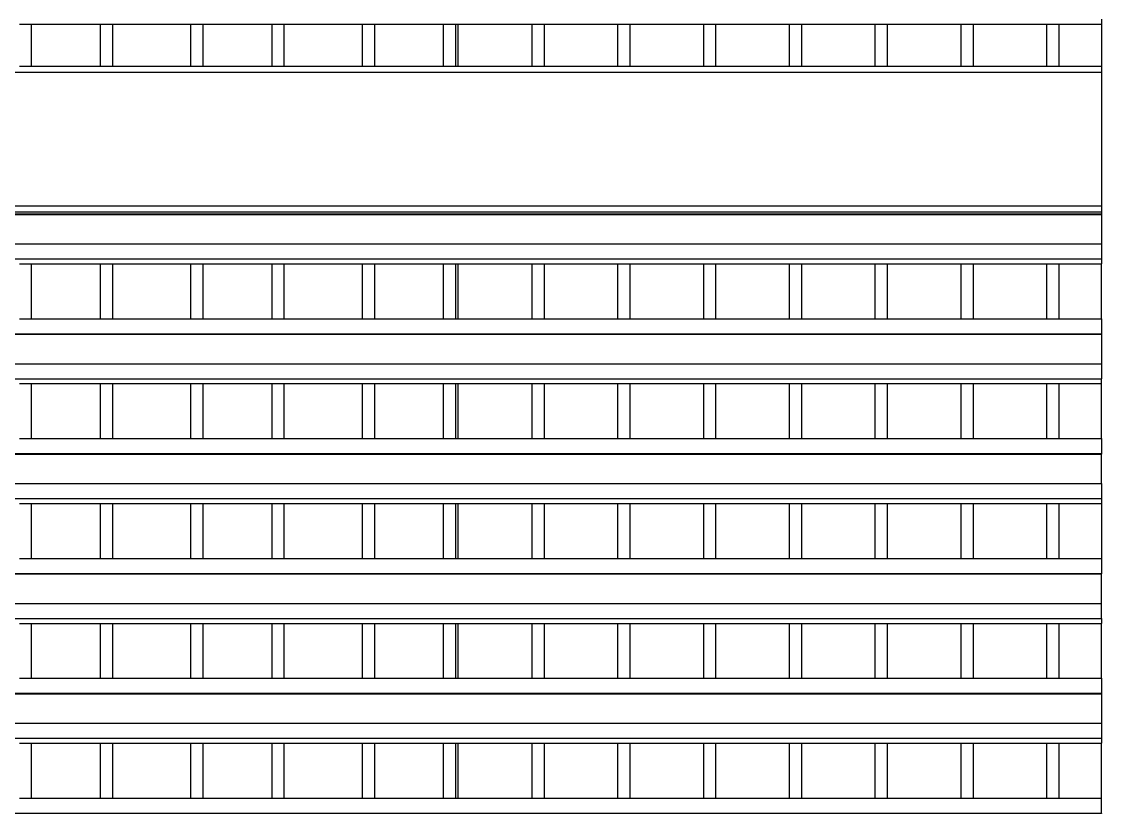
# Model space of a CAD drawing. Extents: x -60 to 60, y -13 to 16.
# Drawn here: x -10.581 to -8.804, y 10.649 to 11.952 of the extents above; entities that cross this region are included whole.
import ezdxf

# ---------------------------------------------------------------- set-up
doc = ezdxf.new("R2010")
doc.units = 0
doc.layers.get('0').update_dxf_attribs({"linetype": 'CONTINUOUS'})

msp = doc.modelspace()

# ---------------------------------------------------------------- linework, layer by layer
for p, q in [((-10.5845, 11.948), (-10.5643, 11.948)), ((-10.5643, 11.8784), (-10.5643, 11.948)), ((-10.5643, 11.948), (-10.4511, 11.948)), ((-10.4511, 11.8784), (-10.4511, 11.948)), ((-10.4511, 11.948), (-10.4309, 11.948)), ((-10.4309, 11.8784), (-10.4309, 11.948)), ((-10.4309, 11.948), (-10.3021, 11.948)), ((-10.3021, 11.8784), (-10.3021, 11.948)), ((-10.3021, 11.948), (-10.2819, 11.948)), ((-10.2819, 11.8784), (-10.2819, 11.948)), ((-10.2819, 11.948), (-10.1687, 11.948)), ((-10.1687, 11.8784), (-10.1687, 11.948)), ((-10.1687, 11.948), (-10.1485, 11.948)), ((-10.1485, 11.8784), (-10.1485, 11.948)), ((-10.1485, 11.948), (-10.0196, 11.948)), ((-10.0196, 11.8784), (-10.0196, 11.948)), ((-10.0196, 11.948), (-9.9995, 11.948)), ((-9.9995, 11.8784), (-9.9995, 11.948)), ((-9.9995, 11.948), (-9.8863, 11.948)), ((-9.8863, 11.8784), (-9.8863, 11.948)), ((-9.8863, 11.948), (-9.8661, 11.948)), ((-9.8661, 11.8784), (-9.8661, 11.948)), ((-9.8661, 11.948), (-9.8622, 11.948)), ((-9.8622, 11.8784), (-9.8622, 11.948)), ((-9.8622, 11.948), (-9.7411, 11.948)), ((-9.7411, 11.948), (-9.7411, 11.8784)), ((-9.7411, 11.948), (-9.721, 11.948)), ((-9.721, 11.948), (-9.721, 11.8784)), ((-9.721, 11.948), (-9.5999, 11.948)), ((-9.5999, 11.948), (-9.5999, 11.8784)), ((-9.5999, 11.948), (-9.5798, 11.948)), ((-9.5798, 11.948), (-9.5798, 11.8784)), ((-9.5798, 11.948), (-9.4587, 11.948)), ((-9.4587, 11.948), (-9.4587, 11.8784)), ((-9.4587, 11.948), (-9.4386, 11.948)), ((-9.4386, 11.948), (-9.4386, 11.8784)), ((-9.4386, 11.948), (-9.3175, 11.948)), ((-9.3175, 11.948), (-9.3175, 11.8784)), ((-9.3175, 11.948), (-9.2973, 11.948)), ((-9.2973, 11.948), (-9.2973, 11.8784)), ((-9.2973, 11.948), (-9.1763, 11.948)), ((-9.1763, 11.948), (-9.1763, 11.8784)), ((-9.1763, 11.948), (-9.1561, 11.948)), ((-9.1561, 11.948), (-9.1561, 11.8784)), ((-9.1561, 11.948), (-9.0351, 11.948)), ((-9.0351, 11.948), (-9.0351, 11.8784)), ((-9.0351, 11.948), (-9.0149, 11.948)), ((-9.0149, 11.948), (-9.0149, 11.8784)), ((-9.0149, 11.948), (-8.8939, 11.948)), ((-8.8939, 11.948), (-8.8939, 11.8784)), ((-8.8939, 11.948), (-8.8737, 11.948)), ((-8.8737, 11.948), (-8.8737, 11.8784)), ((-8.8737, 11.948), (-8.8036, 11.948)), ((-8.8036, 11.9562), (-8.8036, 11.948)), ((-8.8036, 11.948), (-8.8036, 11.8784)), ((-10.5643, 11.8784), (-10.5845, 11.8784)), ((-10.4511, 11.8784), (-10.5643, 11.8784)), ((-10.4309, 11.8784), (-10.4511, 11.8784)), ((-10.3021, 11.8784), (-10.4309, 11.8784)), ((-10.2819, 11.8784), (-10.3021, 11.8784)), ((-10.1687, 11.8784), (-10.2819, 11.8784)), ((-10.1485, 11.8784), (-10.1687, 11.8784)), ((-10.0196, 11.8784), (-10.1485, 11.8784)), ((-9.9995, 11.8784), (-10.0196, 11.8784)), ((-9.8863, 11.8784), (-9.9995, 11.8784)), ((-9.8661, 11.8784), (-9.8863, 11.8784)), ((-9.8622, 11.8784), (-9.8661, 11.8784)), ((-9.7411, 11.8784), (-9.8622, 11.8784)), ((-9.721, 11.8784), (-9.7411, 11.8784)), ((-9.5999, 11.8784), (-9.721, 11.8784)), ((-9.5798, 11.8784), (-9.5999, 11.8784)), ((-9.4587, 11.8784), (-9.5798, 11.8784)), ((-9.4386, 11.8784), (-9.4587, 11.8784)), ((-9.3175, 11.8784), (-9.4386, 11.8784)), ((-9.2973, 11.8784), (-9.3175, 11.8784)), ((-9.1763, 11.8784), (-9.2973, 11.8784)), ((-9.1561, 11.8784), (-9.1763, 11.8784)), ((-9.0351, 11.8784), (-9.1561, 11.8784)), ((-9.0149, 11.8784), (-9.0351, 11.8784)), ((-8.8939, 11.8784), (-9.0149, 11.8784)), ((-8.8737, 11.8784), (-8.8939, 11.8784)), ((-8.8036, 11.8784), (-8.8737, 11.8784)), ((-8.8036, 11.8784), (-8.8036, 11.8686)), ((-8.8036, 11.8686), (-12.3436, 11.8686)), ((-8.8036, 11.8686), (-8.8036, 11.6482)), ((-8.8036, 11.6482), (-12.3436, 11.6482)), ((-8.8036, 11.6482), (-8.8036, 11.6384)), ((-8.8036, 11.6384), (-12.3436, 11.6384)), ((-12.3436, 11.6357), (-8.8036, 11.6357)), ((-12.3436, 11.6348), (-8.8036, 11.6348)), ((-8.8036, 11.6384), (-8.8036, 11.6357)), ((-8.8036, 11.6357), (-8.8036, 11.6348)), ((-8.8036, 11.6348), (-8.8036, 11.5863)), ((-12.3436, 11.5863), (-8.8036, 11.5863)), ((-8.8036, 11.5863), (-8.8036, 11.5617)), ((-12.3436, 11.5617), (-8.8036, 11.5617)), ((-10.5845, 11.5535), (-10.5643, 11.5535)), ((-10.5643, 11.463), (-10.5643, 11.5535)), ((-10.5643, 11.5535), (-10.4511, 11.5535)), ((-10.4511, 11.463), (-10.4511, 11.5535)), ((-10.4511, 11.5535), (-10.4309, 11.5535)), ((-10.4309, 11.463), (-10.4309, 11.5535)), ((-10.4309, 11.5535), (-10.3021, 11.5535)), ((-10.3021, 11.463), (-10.3021, 11.5535)), ((-10.3021, 11.5535), (-10.2819, 11.5535)), ((-10.2819, 11.463), (-10.2819, 11.5535)), ((-10.2819, 11.5535), (-10.1687, 11.5535)), ((-10.1687, 11.463), (-10.1687, 11.5535)), ((-10.1687, 11.5535), (-10.1485, 11.5535)), ((-10.1485, 11.463), (-10.1485, 11.5535)), ((-10.1485, 11.5535), (-10.0196, 11.5535)), ((-10.0196, 11.463), (-10.0196, 11.5535)), ((-10.0196, 11.5535), (-9.9995, 11.5535)), ((-9.9995, 11.463), (-9.9995, 11.5535)), ((-9.9995, 11.5535), (-9.8863, 11.5535)), ((-9.8863, 11.463), (-9.8863, 11.5535)), ((-9.8863, 11.5535), (-9.8661, 11.5535)), ((-9.8661, 11.463), (-9.8661, 11.5535)), ((-9.8661, 11.5535), (-9.8622, 11.5535)), ((-9.8622, 11.463), (-9.8622, 11.5535)), ((-9.8622, 11.5535), (-9.7411, 11.5535)), ((-9.7411, 11.5535), (-9.7411, 11.463)), ((-9.7411, 11.5535), (-9.721, 11.5535)), ((-9.721, 11.5535), (-9.721, 11.463)), ((-9.721, 11.5535), (-9.5999, 11.5535)), ((-9.5999, 11.5535), (-9.5999, 11.463)), ((-9.5999, 11.5535), (-9.5798, 11.5535)), ((-9.5798, 11.5535), (-9.5798, 11.463)), ((-9.5798, 11.5535), (-9.4587, 11.5535)), ((-9.4587, 11.5535), (-9.4587, 11.463)), ((-9.4587, 11.5535), (-9.4386, 11.5535)), ((-9.4386, 11.5535), (-9.4386, 11.463)), ((-9.4386, 11.5535), (-9.3175, 11.5535)), ((-9.3175, 11.5535), (-9.3175, 11.463)), ((-9.3175, 11.5535), (-9.2973, 11.5535)), ((-9.2973, 11.5535), (-9.2973, 11.463)), ((-9.2973, 11.5535), (-9.1763, 11.5535)), ((-9.1763, 11.5535), (-9.1763, 11.463)), ((-9.1763, 11.5535), (-9.1561, 11.5535)), ((-9.1561, 11.5535), (-9.1561, 11.463)), ((-9.1561, 11.5535), (-9.0351, 11.5535)), ((-9.0351, 11.5535), (-9.0351, 11.463)), ((-9.0351, 11.5535), (-9.0149, 11.5535)), ((-9.0149, 11.5535), (-9.0149, 11.463)), ((-9.0149, 11.5535), (-8.8939, 11.5535)), ((-8.8939, 11.5535), (-8.8939, 11.463)), ((-8.8939, 11.5535), (-8.8737, 11.5535)), ((-8.8737, 11.5535), (-8.8737, 11.463)), ((-8.8737, 11.5535), (-8.8036, 11.5535)), ((-8.8036, 11.5617), (-8.8036, 11.5535)), ((-8.8036, 11.463), (-8.8036, 11.5535)), ((-10.5845, 11.463), (-10.5643, 11.463)), ((-10.5643, 11.463), (-10.4511, 11.463)), ((-10.4511, 11.463), (-10.4309, 11.463)), ((-10.4309, 11.463), (-10.3021, 11.463)), ((-10.3021, 11.463), (-10.2819, 11.463)), ((-10.2819, 11.463), (-10.1687, 11.463)), ((-10.1687, 11.463), (-10.1485, 11.463)), ((-10.1485, 11.463), (-10.0196, 11.463)), ((-10.0196, 11.463), (-9.9995, 11.463)), ((-9.9995, 11.463), (-9.8863, 11.463)), ((-9.8863, 11.463), (-9.8661, 11.463)), ((-9.8661, 11.463), (-9.8622, 11.463)), ((-9.8622, 11.463), (-9.7411, 11.463)), ((-9.7411, 11.463), (-9.721, 11.463)), ((-9.721, 11.463), (-9.5999, 11.463)), ((-9.5999, 11.463), (-9.5798, 11.463)), ((-9.5798, 11.463), (-9.4587, 11.463)), ((-9.4587, 11.463), (-9.4386, 11.463)), ((-9.4386, 11.463), (-9.3175, 11.463)), ((-9.3175, 11.463), (-9.2973, 11.463)), ((-9.2973, 11.463), (-9.1763, 11.463)), ((-9.1763, 11.463), (-9.1561, 11.463)), ((-9.1561, 11.463), (-9.0351, 11.463)), ((-9.0351, 11.463), (-9.0149, 11.463)), ((-9.0149, 11.463), (-8.8939, 11.463)), ((-8.8939, 11.463), (-8.8737, 11.463)), ((-8.8737, 11.463), (-8.8036, 11.463)), ((-8.8036, 11.463), (-8.8036, 11.4384)), ((-12.3436, 11.4384), (-8.8036, 11.4384)), ((-12.3436, 11.4376), (-8.8036, 11.4376)), ((-8.8036, 11.4384), (-8.8036, 11.4376)), ((-8.8036, 11.4376), (-8.8036, 11.3891)), ((-12.3436, 11.3891), (-8.8036, 11.3891)), ((-8.8036, 11.3891), (-8.8036, 11.3644)), ((-12.3436, 11.3644), (-8.8036, 11.3644)), ((-8.8036, 11.3562), (-8.8036, 11.3644)), ((-10.5845, 11.3562), (-10.5643, 11.3562)), ((-10.5643, 11.2658), (-10.5643, 11.3562)), ((-10.5643, 11.3562), (-10.4511, 11.3562)), ((-10.4511, 11.2658), (-10.4511, 11.3562)), ((-10.4511, 11.3562), (-10.4309, 11.3562)), ((-10.4309, 11.2658), (-10.4309, 11.3562)), ((-10.4309, 11.3562), (-10.3021, 11.3562)), ((-10.3021, 11.2658), (-10.3021, 11.3562)), ((-10.3021, 11.3562), (-10.2819, 11.3562)), ((-10.2819, 11.2658), (-10.2819, 11.3562)), ((-10.2819, 11.3562), (-10.1687, 11.3562)), ((-10.1687, 11.2658), (-10.1687, 11.3562)), ((-10.1687, 11.3562), (-10.1485, 11.3562)), ((-10.1485, 11.2658), (-10.1485, 11.3562)), ((-10.1485, 11.3562), (-10.0196, 11.3562)), ((-10.0196, 11.2658), (-10.0196, 11.3562)), ((-10.0196, 11.3562), (-9.9995, 11.3562)), ((-9.9995, 11.2658), (-9.9995, 11.3562)), ((-9.9995, 11.3562), (-9.8863, 11.3562)), ((-9.8863, 11.2658), (-9.8863, 11.3562)), ((-9.8863, 11.3562), (-9.8661, 11.3562)), ((-9.8661, 11.2658), (-9.8661, 11.3562)), ((-9.8661, 11.3562), (-9.8622, 11.3562)), ((-9.8622, 11.2658), (-9.8622, 11.3562)), ((-9.8622, 11.3562), (-9.7411, 11.3562)), ((-9.7411, 11.3562), (-9.7411, 11.2658)), ((-9.7411, 11.3562), (-9.721, 11.3562)), ((-9.721, 11.3562), (-9.721, 11.2658)), ((-9.721, 11.3562), (-9.5999, 11.3562)), ((-9.5999, 11.3562), (-9.5999, 11.2658)), ((-9.5999, 11.3562), (-9.5798, 11.3562)), ((-9.5798, 11.3562), (-9.5798, 11.2658)), ((-9.5798, 11.3562), (-9.4587, 11.3562)), ((-9.4587, 11.3562), (-9.4587, 11.2658)), ((-9.4587, 11.3562), (-9.4386, 11.3562)), ((-9.4386, 11.3562), (-9.4386, 11.2658)), ((-9.4386, 11.3562), (-9.3175, 11.3562)), ((-9.3175, 11.3562), (-9.3175, 11.2658)), ((-9.3175, 11.3562), (-9.2973, 11.3562)), ((-9.2973, 11.3562), (-9.2973, 11.2658)), ((-9.2973, 11.3562), (-9.1763, 11.3562)), ((-9.1763, 11.3562), (-9.1763, 11.2658)), ((-9.1763, 11.3562), (-9.1561, 11.3562)), ((-9.1561, 11.3562), (-9.1561, 11.2658)), ((-9.1561, 11.3562), (-9.0351, 11.3562)), ((-9.0351, 11.3562), (-9.0351, 11.2658)), ((-9.0351, 11.3562), (-9.0149, 11.3562)), ((-9.0149, 11.3562), (-9.0149, 11.2658)), ((-9.0149, 11.3562), (-8.8939, 11.3562)), ((-8.8939, 11.3562), (-8.8939, 11.2658)), ((-8.8939, 11.3562), (-8.8737, 11.3562)), ((-8.8737, 11.3562), (-8.8737, 11.2658)), ((-8.8737, 11.3562), (-8.8036, 11.3562)), ((-8.8036, 11.2658), (-8.8036, 11.3562)), ((-10.5845, 11.2658), (-10.5643, 11.2658)), ((-10.5643, 11.2658), (-10.4511, 11.2658)), ((-10.4511, 11.2658), (-10.4309, 11.2658)), ((-10.4309, 11.2658), (-10.3021, 11.2658)), ((-10.3021, 11.2658), (-10.2819, 11.2658)), ((-10.2819, 11.2658), (-10.1687, 11.2658)), ((-10.1687, 11.2658), (-10.1485, 11.2658)), ((-10.1485, 11.2658), (-10.0196, 11.2658)), ((-10.0196, 11.2658), (-9.9995, 11.2658)), ((-9.9995, 11.2658), (-9.8863, 11.2658)), ((-9.8863, 11.2658), (-9.8661, 11.2658)), ((-9.8661, 11.2658), (-9.8622, 11.2658)), ((-9.8622, 11.2658), (-9.7411, 11.2658)), ((-9.7411, 11.2658), (-9.721, 11.2658)), ((-9.721, 11.2658), (-9.5999, 11.2658)), ((-9.5999, 11.2658), (-9.5798, 11.2658)), ((-9.5798, 11.2658), (-9.4587, 11.2658)), ((-9.4587, 11.2658), (-9.4386, 11.2658)), ((-9.4386, 11.2658), (-9.3175, 11.2658)), ((-9.3175, 11.2658), (-9.2973, 11.2658)), ((-9.2973, 11.2658), (-9.1763, 11.2658)), ((-9.1763, 11.2658), (-9.1561, 11.2658)), ((-9.1561, 11.2658), (-9.0351, 11.2658)), ((-9.0351, 11.2658), (-9.0149, 11.2658)), ((-9.0149, 11.2658), (-8.8939, 11.2658)), ((-8.8939, 11.2658), (-8.8737, 11.2658)), ((-8.8737, 11.2658), (-8.8036, 11.2658)), ((-8.8036, 11.2658), (-8.8036, 11.2411)), ((-12.3436, 11.2411), (-8.8036, 11.2411)), ((-12.3436, 11.2403), (-8.8036, 11.2403)), ((-8.8036, 11.2411), (-8.8036, 11.2403)), ((-8.8036, 11.1918), (-8.8036, 11.2403)), ((-12.3436, 11.1918), (-8.8036, 11.1918)), ((-8.8036, 11.1918), (-8.8036, 11.1671)), ((-12.3436, 11.1671), (-8.8036, 11.1671)), ((-8.8036, 11.1671), (-8.8036, 11.1589)), ((-10.5845, 11.1589), (-10.5643, 11.1589)), ((-10.5643, 11.0685), (-10.5643, 11.1589)), ((-10.5643, 11.1589), (-10.4511, 11.1589)), ((-10.4511, 11.0685), (-10.4511, 11.1589)), ((-10.4511, 11.1589), (-10.4309, 11.1589)), ((-10.4309, 11.0685), (-10.4309, 11.1589)), ((-10.4309, 11.1589), (-10.3021, 11.1589)), ((-10.3021, 11.0685), (-10.3021, 11.1589)), ((-10.3021, 11.1589), (-10.2819, 11.1589)), ((-10.2819, 11.0685), (-10.2819, 11.1589)), ((-10.2819, 11.1589), (-10.1687, 11.1589)), ((-10.1687, 11.0685), (-10.1687, 11.1589)), ((-10.1687, 11.1589), (-10.1485, 11.1589)), ((-10.1485, 11.0685), (-10.1485, 11.1589)), ((-10.1485, 11.1589), (-10.0196, 11.1589)), ((-10.0196, 11.0685), (-10.0196, 11.1589)), ((-10.0196, 11.1589), (-9.9995, 11.1589)), ((-9.9995, 11.0685), (-9.9995, 11.1589)), ((-9.9995, 11.1589), (-9.8863, 11.1589)), ((-9.8863, 11.0685), (-9.8863, 11.1589)), ((-9.8863, 11.1589), (-9.8661, 11.1589)), ((-9.8661, 11.0685), (-9.8661, 11.1589)), ((-9.8661, 11.1589), (-9.8622, 11.1589)), ((-9.8622, 11.0685), (-9.8622, 11.1589)), ((-9.8622, 11.1589), (-9.7411, 11.1589)), ((-9.7411, 11.1589), (-9.7411, 11.0685)), ((-9.7411, 11.1589), (-9.721, 11.1589)), ((-9.721, 11.1589), (-9.721, 11.0685)), ((-9.721, 11.1589), (-9.5999, 11.1589)), ((-9.5999, 11.1589), (-9.5999, 11.0685)), ((-9.5999, 11.1589), (-9.5798, 11.1589)), ((-9.5798, 11.1589), (-9.5798, 11.0685)), ((-9.5798, 11.1589), (-9.4587, 11.1589)), ((-9.4587, 11.1589), (-9.4587, 11.0685)), ((-9.4587, 11.1589), (-9.4386, 11.1589)), ((-9.4386, 11.1589), (-9.4386, 11.0685)), ((-9.4386, 11.1589), (-9.3175, 11.1589)), ((-9.3175, 11.1589), (-9.3175, 11.0685)), ((-9.3175, 11.1589), (-9.2973, 11.1589)), ((-9.2973, 11.1589), (-9.2973, 11.0685)), ((-9.2973, 11.1589), (-9.1763, 11.1589)), ((-9.1763, 11.1589), (-9.1763, 11.0685)), ((-9.1763, 11.1589), (-9.1561, 11.1589)), ((-9.1561, 11.1589), (-9.1561, 11.0685)), ((-9.1561, 11.1589), (-9.0351, 11.1589)), ((-9.0351, 11.1589), (-9.0351, 11.0685)), ((-9.0351, 11.1589), (-9.0149, 11.1589)), ((-9.0149, 11.1589), (-9.0149, 11.0685)), ((-9.0149, 11.1589), (-8.8939, 11.1589)), ((-8.8939, 11.1589), (-8.8939, 11.0685)), ((-8.8939, 11.1589), (-8.8737, 11.1589)), ((-8.8737, 11.1589), (-8.8737, 11.0685)), ((-8.8737, 11.1589), (-8.8036, 11.1589)), ((-8.8036, 11.1589), (-8.8036, 11.0685)), ((-10.5845, 11.0685), (-10.5643, 11.0685)), ((-10.5643, 11.0685), (-10.4511, 11.0685)), ((-10.4511, 11.0685), (-10.4309, 11.0685)), ((-10.4309, 11.0685), (-10.3021, 11.0685)), ((-10.3021, 11.0685), (-10.2819, 11.0685)), ((-10.2819, 11.0685), (-10.1687, 11.0685)), ((-10.1687, 11.0685), (-10.1485, 11.0685)), ((-10.1485, 11.0685), (-10.0196, 11.0685)), ((-10.0196, 11.0685), (-9.9995, 11.0685)), ((-9.9995, 11.0685), (-9.8863, 11.0685)), ((-9.8863, 11.0685), (-9.8661, 11.0685)), ((-9.8661, 11.0685), (-9.8622, 11.0685)), ((-9.8622, 11.0685), (-9.7411, 11.0685)), ((-9.7411, 11.0685), (-9.721, 11.0685)), ((-9.721, 11.0685), (-9.5999, 11.0685)), ((-9.5999, 11.0685), (-9.5798, 11.0685)), ((-9.5798, 11.0685), (-9.4587, 11.0685)), ((-9.4587, 11.0685), (-9.4386, 11.0685)), ((-9.4386, 11.0685), (-9.3175, 11.0685)), ((-9.3175, 11.0685), (-9.2973, 11.0685)), ((-9.2973, 11.0685), (-9.1763, 11.0685)), ((-9.1763, 11.0685), (-9.1561, 11.0685)), ((-9.1561, 11.0685), (-9.0351, 11.0685)), ((-9.0351, 11.0685), (-9.0149, 11.0685)), ((-9.0149, 11.0685), (-8.8939, 11.0685)), ((-8.8939, 11.0685), (-8.8737, 11.0685)), ((-8.8737, 11.0685), (-8.8036, 11.0685)), ((-8.8036, 11.0685), (-8.8036, 11.0438)), ((-12.3436, 11.0438), (-8.8036, 11.0438)), ((-12.3436, 11.043), (-8.8036, 11.043)), ((-8.8036, 11.0438), (-8.8036, 11.043)), ((-8.8036, 10.9945), (-8.8036, 11.043)), ((-12.3436, 10.9945), (-8.8036, 10.9945)), ((-8.8036, 10.9699), (-8.8036, 10.9945)), ((-12.3436, 10.9699), (-8.8036, 10.9699)), ((-8.8036, 10.9699), (-8.8036, 10.9616)), ((-10.5845, 10.9616), (-10.5643, 10.9616)), ((-10.5643, 10.8712), (-10.5643, 10.9616)), ((-10.5643, 10.9616), (-10.4511, 10.9616)), ((-10.4511, 10.8712), (-10.4511, 10.9616)), ((-10.4511, 10.9616), (-10.4309, 10.9616)), ((-10.4309, 10.8712), (-10.4309, 10.9616)), ((-10.4309, 10.9616), (-10.3021, 10.9616)), ((-10.3021, 10.8712), (-10.3021, 10.9616)), ((-10.3021, 10.9616), (-10.2819, 10.9616)), ((-10.2819, 10.8712), (-10.2819, 10.9616)), ((-10.2819, 10.9616), (-10.1687, 10.9616)), ((-10.1687, 10.8712), (-10.1687, 10.9616)), ((-10.1687, 10.9616), (-10.1485, 10.9616)), ((-10.1485, 10.8712), (-10.1485, 10.9616)), ((-10.1485, 10.9616), (-10.0196, 10.9616)), ((-10.0196, 10.8712), (-10.0196, 10.9616)), ((-10.0196, 10.9616), (-9.9995, 10.9616)), ((-9.9995, 10.8712), (-9.9995, 10.9616)), ((-9.9995, 10.9616), (-9.8863, 10.9616)), ((-9.8863, 10.8712), (-9.8863, 10.9616)), ((-9.8863, 10.9616), (-9.8661, 10.9616)), ((-9.8661, 10.8712), (-9.8661, 10.9616)), ((-9.8661, 10.9616), (-9.8622, 10.9616)), ((-9.8622, 10.8712), (-9.8622, 10.9616)), ((-9.8622, 10.9616), (-9.7411, 10.9616)), ((-9.7411, 10.9616), (-9.7411, 10.8712)), ((-9.7411, 10.9616), (-9.721, 10.9616)), ((-9.721, 10.9616), (-9.721, 10.8712)), ((-9.721, 10.9616), (-9.5999, 10.9616)), ((-9.5999, 10.9616), (-9.5999, 10.8712)), ((-9.5999, 10.9616), (-9.5798, 10.9616)), ((-9.5798, 10.9616), (-9.5798, 10.8712)), ((-9.5798, 10.9616), (-9.4587, 10.9616)), ((-9.4587, 10.9616), (-9.4587, 10.8712)), ((-9.4587, 10.9616), (-9.4386, 10.9616)), ((-9.4386, 10.9616), (-9.4386, 10.8712)), ((-9.4386, 10.9616), (-9.3175, 10.9616)), ((-9.3175, 10.9616), (-9.3175, 10.8712)), ((-9.3175, 10.9616), (-9.2973, 10.9616)), ((-9.2973, 10.9616), (-9.2973, 10.8712)), ((-9.2973, 10.9616), (-9.1763, 10.9616)), ((-9.1763, 10.9616), (-9.1763, 10.8712)), ((-9.1763, 10.9616), (-9.1561, 10.9616)), ((-9.1561, 10.9616), (-9.1561, 10.8712)), ((-9.1561, 10.9616), (-9.0351, 10.9616)), ((-9.0351, 10.9616), (-9.0351, 10.8712)), ((-9.0351, 10.9616), (-9.0149, 10.9616)), ((-9.0149, 10.9616), (-9.0149, 10.8712)), ((-9.0149, 10.9616), (-8.8939, 10.9616)), ((-8.8939, 10.9616), (-8.8939, 10.8712)), ((-8.8939, 10.9616), (-8.8737, 10.9616)), ((-8.8737, 10.9616), (-8.8737, 10.8712)), ((-8.8737, 10.9616), (-8.8036, 10.9616)), ((-8.8036, 10.8712), (-8.8036, 10.9616)), ((-10.5845, 10.8712), (-10.5643, 10.8712)), ((-10.5643, 10.8712), (-10.4511, 10.8712)), ((-10.4511, 10.8712), (-10.4309, 10.8712)), ((-10.4309, 10.8712), (-10.3021, 10.8712)), ((-10.3021, 10.8712), (-10.2819, 10.8712)), ((-10.2819, 10.8712), (-10.1687, 10.8712)), ((-10.1687, 10.8712), (-10.1485, 10.8712)), ((-10.1485, 10.8712), (-10.0196, 10.8712)), ((-10.0196, 10.8712), (-9.9995, 10.8712)), ((-9.9995, 10.8712), (-9.8863, 10.8712)), ((-9.8863, 10.8712), (-9.8661, 10.8712)), ((-9.8661, 10.8712), (-9.8622, 10.8712)), ((-9.8622, 10.8712), (-9.7411, 10.8712)), ((-9.7411, 10.8712), (-9.721, 10.8712)), ((-9.721, 10.8712), (-9.5999, 10.8712)), ((-9.5999, 10.8712), (-9.5798, 10.8712)), ((-9.5798, 10.8712), (-9.4587, 10.8712)), ((-9.4587, 10.8712), (-9.4386, 10.8712)), ((-9.4386, 10.8712), (-9.3175, 10.8712)), ((-9.3175, 10.8712), (-9.2973, 10.8712)), ((-9.2973, 10.8712), (-9.1763, 10.8712)), ((-9.1763, 10.8712), (-9.1561, 10.8712)), ((-9.1561, 10.8712), (-9.0351, 10.8712)), ((-9.0351, 10.8712), (-9.0149, 10.8712)), ((-9.0149, 10.8712), (-8.8939, 10.8712)), ((-8.8939, 10.8712), (-8.8737, 10.8712)), ((-8.8737, 10.8712), (-8.8036, 10.8712)), ((-8.8036, 10.8712), (-8.8036, 10.8466)), ((-12.3436, 10.8466), (-8.8036, 10.8466)), ((-12.3436, 10.8457), (-8.8036, 10.8457)), ((-8.8036, 10.8466), (-8.8036, 10.8457)), ((-8.8036, 10.8457), (-8.8036, 10.7972)), ((-12.3436, 10.7972), (-8.8036, 10.7972)), ((-8.8036, 10.7972), (-8.8036, 10.7726)), ((-12.3436, 10.7726), (-8.8036, 10.7726)), ((-8.8036, 10.7726), (-8.8036, 10.7644)), ((-10.5845, 10.7644), (-10.5643, 10.7644)), ((-10.5643, 10.6739), (-10.5643, 10.7644)), ((-10.5643, 10.7644), (-10.4511, 10.7644)), ((-10.4511, 10.6739), (-10.4511, 10.7644)), ((-10.4511, 10.7644), (-10.4309, 10.7644)), ((-10.4309, 10.6739), (-10.4309, 10.7644)), ((-10.4309, 10.7644), (-10.3021, 10.7644)), ((-10.3021, 10.6739), (-10.3021, 10.7644)), ((-10.3021, 10.7644), (-10.2819, 10.7644)), ((-10.2819, 10.6739), (-10.2819, 10.7644)), ((-10.2819, 10.7644), (-10.1687, 10.7644)), ((-10.1687, 10.6739), (-10.1687, 10.7644)), ((-10.1687, 10.7644), (-10.1485, 10.7644)), ((-10.1485, 10.6739), (-10.1485, 10.7644)), ((-10.1485, 10.7644), (-10.0196, 10.7644)), ((-10.0196, 10.6739), (-10.0196, 10.7644)), ((-10.0196, 10.7644), (-9.9995, 10.7644)), ((-9.9995, 10.6739), (-9.9995, 10.7644)), ((-9.9995, 10.7644), (-9.8863, 10.7644)), ((-9.8863, 10.6739), (-9.8863, 10.7644)), ((-9.8863, 10.7644), (-9.8661, 10.7644)), ((-9.8661, 10.6739), (-9.8661, 10.7644)), ((-9.8661, 10.7644), (-9.8622, 10.7644)), ((-9.8622, 10.6739), (-9.8622, 10.7644)), ((-9.8622, 10.7644), (-9.7411, 10.7644)), ((-9.7411, 10.7644), (-9.7411, 10.6739)), ((-9.7411, 10.7644), (-9.721, 10.7644)), ((-9.721, 10.7644), (-9.721, 10.6739)), ((-9.721, 10.7644), (-9.5999, 10.7644)), ((-9.5999, 10.7644), (-9.5999, 10.6739)), ((-9.5999, 10.7644), (-9.5798, 10.7644)), ((-9.5798, 10.7644), (-9.5798, 10.6739)), ((-9.5798, 10.7644), (-9.4587, 10.7644)), ((-9.4587, 10.7644), (-9.4587, 10.6739)), ((-9.4587, 10.7644), (-9.4386, 10.7644)), ((-9.4386, 10.7644), (-9.4386, 10.6739)), ((-9.4386, 10.7644), (-9.3175, 10.7644)), ((-9.3175, 10.7644), (-9.3175, 10.6739)), ((-9.3175, 10.7644), (-9.2973, 10.7644)), ((-9.2973, 10.7644), (-9.2973, 10.6739)), ((-9.2973, 10.7644), (-9.1763, 10.7644)), ((-9.1763, 10.7644), (-9.1763, 10.6739)), ((-9.1763, 10.7644), (-9.1561, 10.7644)), ((-9.1561, 10.7644), (-9.1561, 10.6739)), ((-9.1561, 10.7644), (-9.0351, 10.7644)), ((-9.0351, 10.7644), (-9.0351, 10.6739)), ((-9.0351, 10.7644), (-9.0149, 10.7644)), ((-9.0149, 10.7644), (-9.0149, 10.6739)), ((-9.0149, 10.7644), (-8.8939, 10.7644)), ((-8.8939, 10.7644), (-8.8939, 10.6739)), ((-8.8939, 10.7644), (-8.8737, 10.7644)), ((-8.8737, 10.7644), (-8.8737, 10.6739)), ((-8.8737, 10.7644), (-8.8036, 10.7644)), ((-8.8036, 10.6739), (-8.8036, 10.7644)), ((-10.5845, 10.6739), (-10.5643, 10.6739)), ((-10.5643, 10.6739), (-10.4511, 10.6739)), ((-10.4511, 10.6739), (-10.4309, 10.6739)), ((-10.4309, 10.6739), (-10.3021, 10.6739)), ((-10.3021, 10.6739), (-10.2819, 10.6739)), ((-10.2819, 10.6739), (-10.1687, 10.6739)), ((-10.1687, 10.6739), (-10.1485, 10.6739)), ((-10.1485, 10.6739), (-10.0196, 10.6739)), ((-10.0196, 10.6739), (-9.9995, 10.6739)), ((-9.9995, 10.6739), (-9.8863, 10.6739)), ((-9.8863, 10.6739), (-9.8661, 10.6739)), ((-9.8661, 10.6739), (-9.8622, 10.6739)), ((-9.8622, 10.6739), (-9.7411, 10.6739)), ((-9.7411, 10.6739), (-9.721, 10.6739)), ((-9.721, 10.6739), (-9.5999, 10.6739)), ((-9.5999, 10.6739), (-9.5798, 10.6739)), ((-9.5798, 10.6739), (-9.4587, 10.6739)), ((-9.4587, 10.6739), (-9.4386, 10.6739)), ((-9.4386, 10.6739), (-9.3175, 10.6739)), ((-9.3175, 10.6739), (-9.2973, 10.6739)), ((-9.2973, 10.6739), (-9.1763, 10.6739)), ((-9.1763, 10.6739), (-9.1561, 10.6739)), ((-9.1561, 10.6739), (-9.0351, 10.6739)), ((-9.0351, 10.6739), (-9.0149, 10.6739)), ((-9.0149, 10.6739), (-8.8939, 10.6739)), ((-8.8939, 10.6739), (-8.8737, 10.6739)), ((-8.8737, 10.6739), (-8.8036, 10.6739)), ((-8.8036, 10.6493), (-8.8036, 10.6739)), ((-12.3436, 10.6493), (-8.8036, 10.6493)), ((-8.8036, 10.6493), (-8.8036, 10.6485))]:
    msp.add_line(p, q)

doc.saveas('drawing.dxf')
